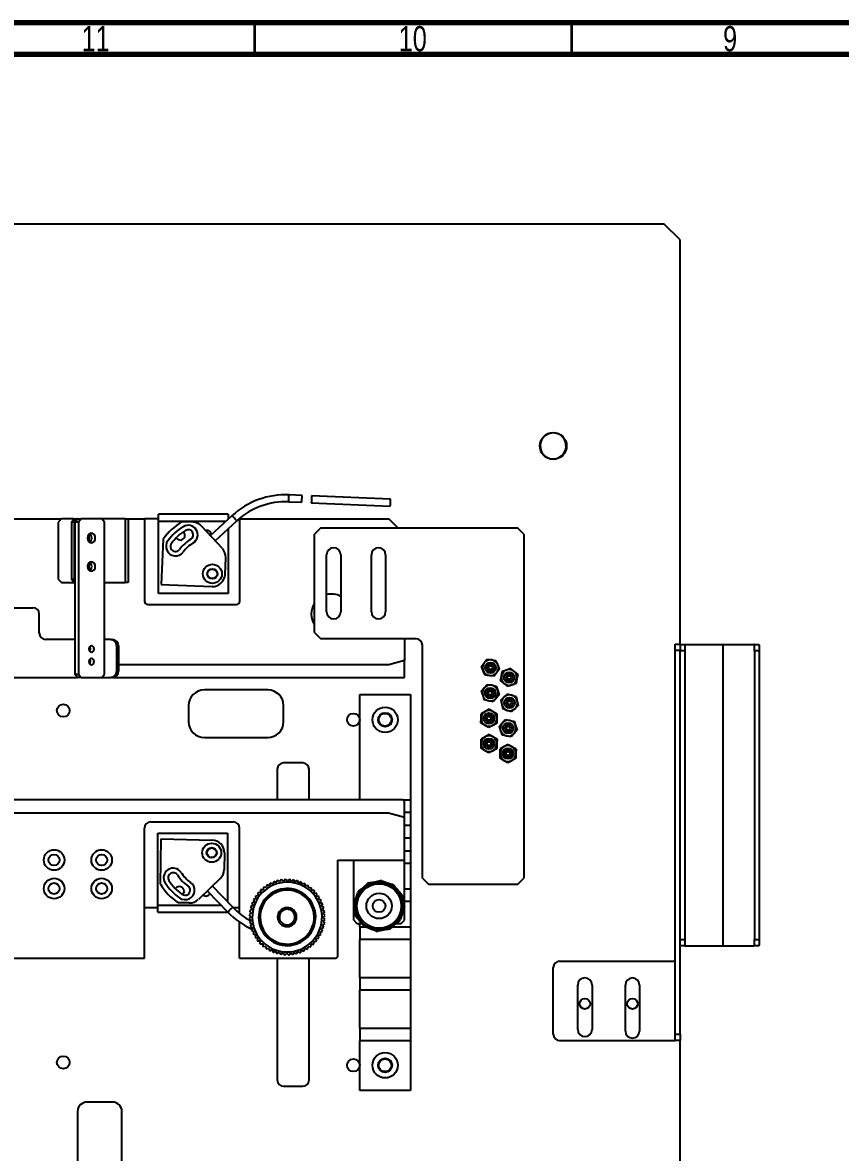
# Model space of a CAD drawing. Header units: millimetres. Extents: x 15 to 836, y 5 to 589.
# Drawn here: x 288.9 to 417.8, y 410.8 to 589 of the extents above; entities that cross this region are included whole.
import ezdxf

# ---------------------------------------------------------------- set-up
doc = ezdxf.new("R2010")
doc.units = ezdxf.units.MM
doc.styles.add('SLDTEXTSTYLE0', font='TXT', dxfattribs={"width": 0.75})

msp = doc.modelspace()

# ---------------------------------------------------------------- linework, layer by layer
at = {"color": 7, "linetype": 'Continuous', "lineweight": 70}
for p, q in [((15, 589), (836, 589)), ((20, 584), (831, 584))]:
    msp.add_line(p, q, dxfattribs=at)
at = {"color": 7, "linetype": 'Continuous', "lineweight": 35}
for p, q in [((325.5, 584), (325.5, 589)), ((375.5, 584), (375.5, 589))]:
    msp.add_line(p, q, dxfattribs=at)
at = {"color": 7, "linetype": 'Continuous', "lineweight": 25}
for p, q in [((390.06, 557.23), (82.56, 557.23)), ((392.56, 554.73), (390.06, 557.23)), ((392.56, 490.94), (392.56, 554.73)), ((330.86, 513.41), (332.92, 513.33)), ((332.97, 514.43), (330.91, 514.51)), ((334.42, 513.26), (346.88, 512.73)), ((346.93, 513.83), (334.47, 514.36)), ((220.39, 510.7), (295.03, 510.7)), ((295.03, 510.7), (294.53, 510.2)), ((294.53, 510.2), (294.53, 501.2)), ((297, 510.7), (295.03, 510.7)), ((296.6, 510.2), (297, 510.7)), ((296.6, 510.2), (296.6, 501.2)), ((297.03, 510.2), (296.6, 510.2)), ((297, 510.7), (297.43, 510.7)), ((297.43, 510.7), (297.03, 510.2)), ((297.03, 510.2), (297.03, 501.2)), ((297.13, 510.2), (297.54, 510.7)), ((297.7, 510.2), (297.13, 510.2)), ((297.13, 510.2), (297.13, 486.2)), ((297.54, 510.7), (297.43, 510.7)), ((297.54, 510.7), (298.11, 510.7)), ((298.11, 510.7), (297.7, 510.2)), ((297.7, 510.2), (297.7, 486.2)), ((301.39, 510.7), (298.11, 510.7)), ((305.06, 510.7), (301.39, 510.7)), ((301.8, 510.2), (301.39, 510.7)), ((301.8, 486.2), (301.8, 510.2)), ((305.06, 510.7), (305.06, 500.7)), ((305.06, 510.7), (305.53, 510.7)), ((305.53, 510.7), (305.53, 500.7)), ((305.53, 510.7), (308.14, 510.7)), ((308.14, 510.7), (308.14, 497.7)), ((310.32, 510.7), (308.14, 510.7)), ((321.32, 511.45), (310.32, 511.45)), ((310.32, 510.33), (310.32, 511.45)), ((310.32, 498.95), (310.32, 510.33)), ((315.79, 510.18), (314.04, 510.26)), ((321.92, 511.23), (318.5, 508.09)), ((319.25, 507.28), (322.67, 510.42)), ((321.32, 511.45), (321.32, 510.7)), ((321.34, 510.7), (321.32, 510.7)), ((323.14, 510.7), (322.98, 510.7)), ((323.14, 497.7), (323.14, 510.7)), ((323.14, 510.7), (346.64, 510.7)), ((348.04, 509.3), (346.64, 510.7)), ((299.36, 508.28), (299.36, 507.12)), ((320.41, 506.02), (317.17, 509.54)), ((321.32, 509.18), (321.32, 498.95)), ((335.94, 509.3), (334.94, 508.3)), ((334.94, 492.8), (334.94, 508.3)), ((335.94, 509.3), (366.94, 509.3)), ((367.94, 508.3), (366.94, 509.3)), ((367.94, 508.3), (367.94, 454.05)), ((299.14, 507.82), (299.36, 507.82)), ((311.05, 507.5), (310.74, 500.39)), ((320.82, 501.96), (320.93, 504.58)), ((336.84, 496.05), (336.84, 505.05)), ((339.09, 505.05), (339.09, 496.05)), ((343.89, 496.05), (343.89, 505.05)), ((346.14, 505.05), (346.14, 496.05)), ((299.36, 503.57), (299.22, 503.57)), ((299.36, 503.78), (299.36, 502.62)), ((294.53, 501.2), (295.03, 500.7)), ((296.6, 501.2), (297.03, 501.2)), ((297, 500.7), (296.6, 501.2)), ((297.03, 501.2), (297.13, 501.07)), ((295.03, 500.7), (297, 500.7)), ((297.13, 500.7), (297, 500.7)), ((301.8, 500.7), (305.06, 500.7)), ((305.53, 500.7), (305.06, 500.7)), ((310.74, 500.39), (318.74, 500.05)), ((321.32, 498.95), (310.32, 498.95)), ((274.03, 496.7), (290.53, 496.7)), ((291.53, 492.7), (291.53, 495.7)), ((308.64, 497.2), (322.64, 497.2)), ((334.94, 492.8), (335.94, 491.8)), ((297.13, 491.7), (292.53, 491.7)), ((302.81, 491.7), (301.8, 491.7)), ((302.81, 491.7), (303.08, 491.7)), ((304.01, 490.7), (303.73, 490.7)), ((303.73, 490.7), (303.73, 486.7)), ((304.01, 490.7), (304.01, 486.7)), ((350.94, 491.8), (335.94, 491.8)), ((349.14, 491.8), (349.14, 488.37)), ((351.94, 454.05), (351.94, 490.8)), ((391.81, 490.94), (392.56, 490.94)), ((391.81, 489.94), (391.81, 490.94)), ((392.56, 490.94), (392.56, 489.94)), ((392.56, 490.89), (393.31, 490.89)), ((393.31, 490.89), (393.31, 489.89)), ((393.31, 490.89), (399.31, 490.89)), ((399.31, 490.89), (399.31, 443.39)), ((399.31, 490.89), (404.21, 490.89)), ((404.21, 490.89), (404.98, 490.89)), ((349.14, 488.37), (346.64, 487.7)), ((349.14, 485.7), (349.14, 488.37)), ((361.68, 487.99), (362.11, 488.57)), ((362.11, 488.57), (362.82, 488.48)), ((362.82, 488.48), (363.54, 488.4)), ((363.82, 487.73), (363.54, 488.4)), ((392.56, 489.94), (391.81, 489.94)), ((391.81, 429.44), (391.81, 489.94)), ((392.56, 429.44), (392.56, 489.94)), ((393.31, 489.89), (392.56, 489.89)), ((393.31, 489.89), (393.31, 444.39)), ((404.31, 489.89), (404.31, 444.39)), ((405.06, 489.89), (404.31, 489.89)), ((405.06, 489.89), (405.06, 444.39)), ((303.73, 486.7), (304.01, 486.7)), ((346.64, 487.7), (304.01, 487.7)), ((361.24, 487.41), (361.68, 487.99)), ((361.53, 486.75), (361.24, 487.41)), ((361.81, 486.09), (361.53, 486.75)), ((364.11, 487.07), (363.68, 486.49)), ((364.11, 487.07), (363.82, 487.73)), ((364.39, 485.93), (364.52, 486.64)), ((365.21, 486.88), (364.52, 486.64)), ((365.89, 487.12), (365.21, 486.88)), ((365.89, 487.12), (366.43, 486.65)), ((366.43, 486.65), (366.98, 486.18)), ((274.03, 485.7), (297.54, 485.7)), ((297.13, 486.2), (297.7, 486.2)), ((297.54, 485.7), (297.13, 486.2)), ((298.11, 485.7), (297.54, 485.7)), ((297.7, 486.2), (298.11, 485.7)), ((298.11, 485.7), (301.39, 485.7)), ((301.39, 485.7), (301.8, 486.2)), ((301.39, 485.7), (302.81, 485.7)), ((303.08, 485.7), (302.81, 485.7)), ((303.08, 485.7), (349.14, 485.7)), ((362.53, 486), (361.81, 486.09)), ((363.24, 485.91), (362.53, 486)), ((363.68, 486.49), (363.24, 485.91)), ((364.26, 485.22), (364.39, 485.93)), ((364.81, 484.75), (364.26, 485.22)), ((365.36, 484.28), (364.81, 484.75)), ((366.72, 484.76), (366.04, 484.52)), ((366.85, 485.47), (366.72, 484.76)), ((366.98, 486.18), (366.85, 485.47)), ((327.56, 483.73), (317.56, 483.73)), ((342.06, 483.03), (350.06, 483.03)), ((342.06, 466.41), (342.06, 483.03)), ((350.06, 483.03), (350.06, 466.38)), ((361.21, 483.52), (361.69, 484.06)), ((361.21, 483.52), (361.45, 482.84)), ((361.69, 484.06), (362.16, 484.61)), ((362.16, 484.61), (362.87, 484.47)), ((362.87, 484.47), (363.58, 484.33)), ((364.04, 482.96), (363.57, 482.42)), ((363.58, 484.33), (363.81, 483.65)), ((363.81, 483.65), (364.04, 482.96)), ((364.83, 482.62), (365.36, 483.11)), ((366.04, 484.52), (365.36, 484.28)), ((365.36, 483.11), (366.05, 482.89)), ((315.06, 481.23), (315.06, 478.73)), ((330.06, 478.73), (330.06, 481.23)), ((361.45, 482.84), (361.68, 482.15)), ((362.39, 482.02), (361.68, 482.15)), ((363.09, 481.88), (362.39, 482.02)), ((363.57, 482.42), (363.09, 481.88)), ((364.29, 482.14), (364.83, 482.62)), ((364.29, 482.14), (364.45, 481.43)), ((364.45, 481.43), (364.6, 480.73)), ((366.05, 482.89), (366.73, 482.68)), ((367.05, 481.27), (366.51, 480.78)), ((366.73, 482.68), (366.89, 481.97)), ((366.89, 481.97), (367.05, 481.27)), ((361.18, 479.27), (361.19, 479.99)), ((361.82, 480.34), (361.19, 479.99)), ((362.46, 480.69), (361.82, 480.34)), ((362.46, 480.69), (363.07, 480.32)), ((363.07, 480.32), (363.69, 479.95)), ((363.69, 479.95), (363.68, 479.22)), ((365.29, 480.51), (364.6, 480.73)), ((365.98, 480.29), (365.29, 480.51)), ((366.51, 480.78), (365.98, 480.29)), ((361.17, 478.55), (361.18, 479.27)), ((361.79, 478.17), (361.17, 478.55)), ((362.41, 477.8), (361.79, 478.17)), ((363.04, 478.15), (362.41, 477.8)), ((363.67, 478.5), (363.04, 478.15)), ((363.68, 479.22), (363.67, 478.5)), ((364.04, 477.98), (364.52, 478.52)), ((364.04, 477.98), (364.28, 477.3)), ((364.52, 478.52), (364.99, 479.07)), ((364.99, 479.07), (365.7, 478.93)), ((365.7, 478.93), (366.41, 478.79)), ((366.41, 478.79), (366.64, 478.11)), ((366.64, 478.11), (366.88, 477.42)), ((317.56, 476.23), (327.56, 476.23)), ((361.19, 475.27), (361.21, 475.99)), ((361.84, 476.34), (361.21, 475.99)), ((362.47, 476.69), (361.84, 476.34)), ((362.47, 476.69), (363.09, 476.32)), ((363.09, 476.32), (363.71, 475.95)), ((363.71, 475.95), (363.69, 475.22)), ((364.28, 477.3), (364.51, 476.62)), ((365.22, 476.48), (364.51, 476.62)), ((365.93, 476.34), (365.22, 476.48)), ((366.4, 476.88), (365.93, 476.34)), ((366.88, 477.42), (366.4, 476.88)), ((361.18, 474.55), (361.19, 475.27)), ((361.8, 474.17), (361.18, 474.55)), ((362.42, 473.8), (361.8, 474.17)), ((363.05, 474.15), (362.42, 473.8)), ((363.68, 474.5), (363.05, 474.15)), ((363.69, 475.22), (363.68, 474.5)), ((364.19, 473.72), (364.21, 474.45)), ((364.84, 474.8), (364.21, 474.45)), ((365.47, 475.15), (364.84, 474.8)), ((365.47, 475.15), (366.09, 474.77)), ((366.09, 474.77), (366.71, 474.4)), ((366.71, 474.4), (366.69, 473.68)), ((364.18, 473), (364.19, 473.72)), ((364.8, 472.63), (364.18, 473)), ((365.42, 472.26), (364.8, 472.63)), ((366.05, 472.61), (365.42, 472.26)), ((366.68, 472.96), (366.05, 472.61)), ((366.69, 473.68), (366.68, 472.96)), ((329.06, 471.23), (329.06, 466.41)), ((333.06, 472.23), (330.06, 472.23)), ((334.06, 466.41), (334.06, 471.23)), ((348.86, 466.41), (270.58, 466.41)), ((348.86, 466.41), (349.11, 466.16)), ((348.9, 466.38), (350.06, 466.38)), ((349.11, 463.68), (349.11, 466.16)), ((350.06, 466.38), (350.06, 464.38)), ((270.58, 464.35), (346.61, 464.35)), ((346.61, 464.35), (349.11, 463.68)), ((350.06, 464.38), (349.11, 464.38)), ((349.11, 456.91), (349.11, 463.68)), ((350.06, 464.38), (350.06, 462.38)), ((308.11, 441.41), (308.11, 461.91)), ((309.11, 462.91), (322.11, 462.91)), ((323.11, 448.48), (323.11, 461.91)), ((349.11, 462.38), (350.06, 462.38)), ((350.06, 462.38), (350.06, 460.38)), ((310.22, 449.78), (310.22, 461.16)), ((310.22, 461.16), (321.22, 461.16)), ((310.62, 453.1), (310.76, 460.23)), ((310.76, 460.23), (318.76, 460.06)), ((321.22, 461.16), (321.22, 450.31)), ((350.06, 460.38), (349.11, 460.38)), ((350.06, 460.38), (350.06, 458.38)), ((320.72, 458.02), (320.67, 455.4)), ((349.11, 458.38), (350.06, 458.38)), ((350.06, 458.38), (350.06, 456.38)), ((338.61, 441.66), (338.61, 456.91)), ((338.61, 456.91), (349.11, 456.91)), ((341.11, 456.91), (349.11, 456.91)), ((341.11, 447.41), (341.11, 456.91)), ((349.11, 447.41), (349.11, 456.91)), ((350.06, 456.38), (349.11, 456.38)), ((350.06, 456.38), (350.06, 452.38)), ((320.05, 454), (316.61, 450.69)), ((322.03, 449.46), (318.82, 452.81)), ((327.39, 452.98), (327.31, 452.56)), ((327.81, 452.88), (327.39, 452.98)), ((327.94, 453.28), (327.81, 452.88)), ((328.35, 453.14), (327.94, 453.28)), ((328.52, 453.53), (328.35, 453.14)), ((328.9, 453.35), (328.52, 453.53)), ((329.12, 453.72), (328.9, 453.35)), ((329.48, 453.5), (329.12, 453.72)), ((329.73, 453.85), (329.48, 453.5)), ((330.07, 453.59), (329.73, 453.85)), ((330.36, 453.91), (330.07, 453.59)), ((330.67, 453.61), (330.36, 453.91)), ((330.99, 453.9), (330.67, 453.61)), ((331.26, 453.57), (330.99, 453.9)), ((331.61, 453.83), (331.26, 453.57)), ((331.85, 453.48), (331.61, 453.83)), ((332.22, 453.69), (331.85, 453.48)), ((332.43, 453.32), (332.22, 453.69)), ((332.82, 453.49), (332.43, 453.32)), ((332.63, 453.03), (332.82, 453.49)), ((332.98, 453.1), (332.82, 453.49)), ((333.39, 453.23), (332.98, 453.1)), ((333.51, 452.82), (333.39, 453.23)), ((333.93, 452.91), (333.51, 452.82)), ((334.01, 452.49), (333.93, 452.91)), ((351.94, 454.05), (352.94, 453.05)), ((366.94, 453.05), (352.94, 453.05)), ((366.94, 453.05), (367.94, 454.05)), ((318.02, 452.05), (321.24, 448.7)), ((326.03, 451.31), (325.61, 451.23)), ((325.61, 451.23), (325.7, 450.81)), ((326.41, 451.77), (325.99, 451.73)), ((325.99, 451.73), (326.03, 451.31)), ((326.41, 452.2), (326.41, 451.77)), ((326.84, 452.19), (326.41, 452.2)), ((326.88, 452.61), (326.84, 452.19)), ((327.31, 452.56), (326.88, 452.61)), ((332.17, 451.86), (332.27, 452.1)), ((334.43, 452.54), (334.01, 452.49)), ((334.47, 452.11), (334.43, 452.54)), ((334.9, 452.11), (334.47, 452.11)), ((334.89, 451.68), (334.9, 452.11)), ((335.31, 451.64), (334.89, 451.68)), ((335.26, 451.22), (335.31, 451.64)), ((335.68, 451.13), (335.26, 451.22)), ((335.58, 450.71), (335.68, 451.13)), ((349.11, 452.38), (350.06, 452.38)), ((350.06, 452.38), (350.06, 450.38)), ((308.11, 449.41), (310.22, 449.41)), ((310.22, 448.66), (310.22, 449.78)), ((315.18, 450.13), (313.44, 450.17)), ((322.08, 449.41), (323.11, 449.41)), ((325.05, 449.15), (324.7, 448.91)), ((325.21, 449.73), (324.83, 449.52)), ((324.83, 449.52), (325.05, 449.15)), ((325.43, 450.28), (325.03, 450.12)), ((325.03, 450.12), (325.21, 449.73)), ((325.7, 450.81), (325.29, 450.69)), ((325.29, 450.69), (325.43, 450.28)), ((331.06, 449.06), (331.16, 449.31)), ((335.99, 450.58), (335.58, 450.71)), ((335.84, 450.18), (335.99, 450.58)), ((336.24, 450.01), (335.84, 450.18)), ((336.05, 449.62), (336.24, 450.01)), ((336.42, 449.41), (336.05, 449.62)), ((336.2, 449.04), (336.42, 449.41)), ((350.06, 450.38), (349.11, 450.38)), ((350.06, 450.38), (350.06, 446.38)), ((310.22, 448.66), (321.22, 448.66)), ((321.22, 448.72), (321.22, 448.66)), ((324.95, 448.56), (324.62, 448.28)), ((324.62, 448.28), (324.91, 447.97)), ((324.91, 447.97), (324.62, 447.66)), ((324.62, 447.66), (324.94, 447.37)), ((324.94, 447.37), (324.68, 447.03)), ((324.7, 448.91), (324.95, 448.56)), ((336.55, 448.79), (336.2, 449.04)), ((336.28, 447.26), (336.6, 447.54)), ((336.29, 448.45), (336.55, 448.79)), ((336.61, 448.17), (336.29, 448.45)), ((336.31, 447.86), (336.61, 448.17)), ((336.6, 447.54), (336.31, 447.86)), ((341.11, 447.41), (341.61, 446.91)), ((348.61, 446.91), (349.11, 447.41)), ((323.11, 441.41), (323.11, 447.1)), ((324.68, 447.03), (325.03, 446.78)), ((325.03, 446.78), (324.8, 446.42)), ((324.8, 446.42), (325.18, 446.2)), ((325.18, 446.2), (324.99, 445.82)), ((324.99, 445.82), (325.38, 445.64)), ((325.38, 445.64), (325.24, 445.24)), ((330.16, 446.77), (330.06, 446.52)), ((335.8, 445.54), (336.19, 445.71)), ((335.93, 445.14), (335.8, 445.54)), ((336.02, 446.1), (336.39, 446.3)), ((336.19, 445.71), (336.02, 446.1)), ((336.18, 446.67), (336.53, 446.92)), ((336.39, 446.3), (336.18, 446.67)), ((336.53, 446.92), (336.28, 447.26)), ((341.61, 446.91), (342.38, 446.91)), ((342.06, 446.38), (342.06, 446.91)), ((342.06, 446.38), (342.83, 446.38)), ((342.06, 446.38), (342.06, 444.38)), ((347.22, 446.38), (350.06, 446.38)), ((347.84, 446.91), (348.61, 446.91)), ((350.06, 446.38), (350.06, 444.38)), ((325.24, 445.24), (325.65, 445.11)), ((325.65, 445.11), (325.55, 444.69)), ((325.55, 444.69), (325.97, 444.61)), ((325.97, 444.61), (325.91, 444.18)), ((325.91, 444.18), (326.34, 444.14)), ((326.34, 444.14), (326.33, 443.71)), ((329.05, 443.96), (328.96, 443.73)), ((334.81, 444.06), (335.24, 444.09)), ((334.81, 443.63), (334.81, 444.06)), ((335.19, 444.52), (335.61, 444.6)), ((335.24, 444.09), (335.19, 444.52)), ((335.52, 445.01), (335.93, 445.14)), ((335.61, 444.6), (335.52, 445.01)), ((350.06, 444.38), (342.06, 444.38)), ((342.06, 438.38), (342.06, 444.38)), ((350.06, 444.38), (350.06, 438.38)), ((392.56, 444.39), (393.31, 444.39)), ((393.31, 444.39), (393.31, 443.39)), ((404.31, 444.39), (405.06, 444.39)), ((326.33, 443.71), (326.76, 443.71)), ((326.76, 443.71), (326.79, 443.29)), ((326.79, 443.29), (327.22, 443.33)), ((327.22, 443.33), (327.3, 442.91)), ((327.3, 442.91), (327.71, 443)), ((327.71, 443), (327.84, 442.59)), ((327.84, 442.59), (328.24, 442.73)), ((328.24, 442.73), (328.41, 442.33)), ((328.59, 442.8), (328.41, 442.33)), ((328.41, 442.33), (328.8, 442.51)), ((328.8, 442.51), (329, 442.13)), ((329, 442.13), (329.37, 442.35)), ((329.37, 442.35), (329.62, 442)), ((329.62, 442), (329.96, 442.25)), ((329.96, 442.25), (330.24, 441.92)), ((330.24, 441.92), (330.56, 442.21)), ((330.56, 442.21), (330.87, 441.92)), ((330.87, 441.92), (331.15, 442.24)), ((331.15, 442.24), (331.49, 441.98)), ((331.49, 441.98), (331.74, 442.33)), ((331.74, 442.33), (332.11, 442.1)), ((332.11, 442.1), (332.32, 442.47)), ((332.32, 442.47), (332.71, 442.29)), ((332.71, 442.29), (332.88, 442.68)), ((332.88, 442.68), (333.28, 442.54)), ((333.28, 442.54), (333.41, 442.95)), ((333.41, 442.95), (333.83, 442.85)), ((333.83, 442.85), (333.92, 443.27)), ((333.92, 443.27), (334.34, 443.21)), ((334.34, 443.21), (334.39, 443.64)), ((334.39, 443.64), (334.81, 443.63)), ((393.31, 443.39), (392.56, 443.39)), ((393.31, 443.39), (399.31, 443.39)), ((399.31, 443.39), (404.21, 443.39)), ((404.98, 443.39), (404.21, 443.39)), ((244.82, 441.41), (308.11, 441.41)), ((323.11, 441.41), (338.36, 441.41)), ((329.06, 441.41), (329.06, 422.23)), ((334.06, 422.23), (334.06, 441.41)), ((338.36, 441.41), (338.61, 441.66)), ((373.56, 440.94), (391.81, 440.94)), ((372.56, 429.44), (372.56, 439.94)), ((342.06, 438.38), (350.06, 438.38)), ((342.06, 438.38), (342.06, 436.38)), ((350.06, 438.38), (350.06, 436.38)), ((376.44, 430.18), (376.44, 437.19)), ((378.69, 437.19), (378.69, 430.18)), ((383.94, 429.92), (383.94, 437.19)), ((386.19, 437.19), (386.19, 429.92)), ((342.06, 430.38), (342.06, 436.38)), ((350.06, 436.38), (342.06, 436.38)), ((350.06, 436.38), (350.06, 430.38)), ((342.06, 430.38), (350.06, 430.38)), ((342.06, 430.38), (342.06, 428.38)), ((350.06, 430.38), (350.06, 428.38)), ((342.06, 420.53), (342.06, 428.38)), ((350.06, 428.38), (342.06, 428.38)), ((350.06, 428.38), (350.06, 420.53)), ((373.56, 428.44), (391.81, 428.44)), ((391.81, 429.44), (392.56, 429.44)), ((391.81, 428.44), (391.81, 429.44)), ((392.56, 428.44), (391.81, 428.44)), ((392.56, 429.44), (392.56, 428.44)), ((392.56, 371.03), (392.56, 428.44)), ((330.06, 421.23), (333.06, 421.23)), ((350.06, 420.53), (342.06, 420.53)), ((297.56, 417.23), (297.56, 383.23)), ((303.06, 418.73), (299.06, 418.73)), ((304.56, 383.23), (304.56, 417.23))]:
    msp.add_line(p, q, dxfattribs=at)
at = {"color": 8, "linetype": 'Continuous', "lineweight": 25}
for p, q in [((370.73, 523.12), (370.65, 523.16)), ((374.4, 521.33), (374.47, 521.3)), ((320.94, 510.33), (310.32, 510.33)), ((310.22, 449.78), (320.2, 449.78))]:
    msp.add_line(p, q, dxfattribs=at)
at = {"color": 8, "linetype": 'Continuous', "lineweight": 25, "flags": 128}
for points in [[(330.86, 513.41), (330.87, 513.46), (330.87, 513.57), (330.88, 513.75), (330.89, 513.96), (330.9, 514.17), (330.9, 514.35), (330.91, 514.47), (330.91, 514.51), (330.91, 514.51)], [(322.67, 510.42), (322.64, 510.45), (322.56, 510.54), (322.44, 510.67), (322.3, 510.83), (322.15, 510.98), (322.03, 511.11), (321.95, 511.2), (321.92, 511.23), (321.92, 511.23)], [(321.24, 448.7), (321.27, 448.73), (321.36, 448.81), (321.49, 448.94), (321.64, 449.08), (321.79, 449.23), (321.92, 449.35), (322, 449.43), (322.03, 449.46), (322.03, 449.46)]]:
    msp.add_lwpolyline(points, dxfattribs=at)
at = {"color": 7, "linetype": 'Continuous', "lineweight": 25, "flags": 128}
for points in [[(332.92, 513.33), (332.93, 513.37), (332.93, 513.49), (332.94, 513.67), (332.95, 513.88), (332.96, 514.09), (332.96, 514.26), (332.97, 514.38), (332.97, 514.43)], [(334.47, 514.36), (334.47, 514.32), (334.46, 514.2), (334.45, 514.02), (334.45, 513.81), (334.44, 513.6), (334.43, 513.42), (334.42, 513.3), (334.42, 513.26)], [(346.88, 512.73), (346.88, 512.77), (346.89, 512.89), (346.89, 513.07), (346.9, 513.28), (346.91, 513.49), (346.92, 513.67), (346.92, 513.79), (346.93, 513.83), (346.93, 513.83)], [(299.75, 506.95), (299.98, 507), (300.18, 507.17), (300.32, 507.41), (300.36, 507.7), (300.32, 507.98), (300.18, 508.23), (299.98, 508.39), (299.75, 508.45), (299.51, 508.39), (299.31, 508.23), (299.18, 507.98), (299.13, 507.7), (299.18, 507.41), (299.31, 507.17), (299.51, 507), (299.75, 506.95)], [(299.15, 507.88), (299.35, 507.93), (299.36, 507.94)], [(299.75, 502.45), (299.98, 502.5), (300.18, 502.67), (300.32, 502.91), (300.36, 503.2), (300.32, 503.48), (300.18, 503.73), (299.98, 503.89), (299.75, 503.95), (299.51, 503.89), (299.31, 503.73), (299.18, 503.48), (299.13, 503.2), (299.18, 502.91), (299.31, 502.67), (299.51, 502.5), (299.75, 502.45)], [(299.36, 503.45), (299.35, 503.46), (299.19, 503.51)], [(299.75, 489.7), (299.91, 489.74), (300.04, 489.84), (300.13, 490.01), (300.16, 490.2), (300.13, 490.39), (300.04, 490.55), (299.91, 490.66), (299.75, 490.7), (299.59, 490.66), (299.46, 490.55), (299.37, 490.39), (299.34, 490.2), (299.37, 490.01), (299.46, 489.84), (299.59, 489.74), (299.75, 489.7)], [(299.75, 487.7), (299.91, 487.74), (300.04, 487.84), (300.13, 488.01), (300.16, 488.2), (300.13, 488.39), (300.04, 488.55), (299.91, 488.66), (299.75, 488.7), (299.59, 488.66), (299.46, 488.55), (299.37, 488.39), (299.34, 488.2), (299.37, 488.01), (299.46, 487.84), (299.59, 487.74), (299.75, 487.7)], [(314.35, 451.98), (314.29, 451.69), (314.13, 451.45)]]:
    msp.add_lwpolyline(points, dxfattribs=at)
at = {"color": 7, "linetype": 'Continuous', "lineweight": 25}
for centre, radius in [((372.56, 522.23), 2.12), ((318.82, 502.05), 1.5), ((318.82, 502.05), 0.8), ((318.82, 502.05), 0.75), ((362.68, 487.24), 0.85), ((362.68, 487.24), 0.575), ((362.68, 487.24), 0.3), ((365.62, 485.7), 0.85), ((365.62, 485.7), 0.575), ((365.62, 485.7), 0.3), ((362.63, 483.24), 0.85), ((362.63, 483.24), 0.575), ((362.63, 483.24), 0.3), ((295.31, 480.48), 1), ((365.67, 481.7), 0.85), ((365.67, 481.7), 0.575), ((365.67, 481.7), 0.3), ((341.06, 479.03), 1), ((346.06, 479.03), 2), ((346.06, 479.03), 1.12), ((346.06, 479.03), 1), ((362.43, 479.25), 0.85), ((362.43, 479.25), 0.575), ((362.43, 479.25), 0.3), ((365.46, 477.7), 0.85), ((365.46, 477.7), 0.575), ((365.46, 477.7), 0.3), ((362.44, 475.25), 0.85), ((362.44, 475.25), 0.575), ((362.44, 475.25), 0.3), ((365.44, 473.7), 0.85), ((365.44, 473.7), 0.575), ((365.44, 473.7), 0.3), ((293.86, 456.91), 1.62), ((301.36, 456.91), 1.62), ((318.72, 458.06), 1.5), ((318.72, 458.06), 0.8), ((318.72, 458.06), 0.75), ((293.86, 456.91), 0.875), ((301.36, 456.91), 0.875), ((293.86, 452.41), 1.62), ((293.86, 452.41), 0.875), ((301.36, 452.41), 1.62), ((301.36, 452.41), 0.875), ((345.11, 449.66), 3.75), ((345.11, 449.66), 3.5), ((345.11, 449.66), 2), ((345.11, 449.66), 1), ((377.56, 434.23), 0.825), ((385.06, 434.23), 0.825), ((295.31, 424.98), 1), ((346.06, 424.53), 2), ((341.06, 424.53), 1), ((346.06, 424.53), 1.12), ((346.06, 424.53), 1)]:
    msp.add_circle(centre, radius, dxfattribs=at)
for centre, radius, start, end in [((372.56, 522.23), 2.04, 334.0639, 154.0639), ((372.56, 522.23), 2.04, 154.0639, 334.0639), ((330.38, 502.02), 12.5, 87.56, 132.56), ((330.38, 502.02), 11.4, 87.56, 132.56), ((318.82, 502.05), 9.5, 120.1969, 144.9231), ((315.01, 508.21), 1.5, 301.7084, 121.7084), ((315.7, 508.18), 2, 42.56, 87.56), ((298.98, 507.7), 0.818, 305.796, 54.204), ((318.82, 502.05), 8.75, 121.7084, 143.4116), ((318.82, 502.05), 8.05, 121.7084, 143.4116), ((313.74, 508.13), 0.75, 213.1194, 46.5841), ((315.01, 508.21), 0.8, 301.7084, 121.7084), ((317.95, 508.13), 0.75, 9.7072, 101.9512), ((313, 506.37), 1.5, 143.4116, 323.4116), ((313, 506.37), 0.8, 143.4116, 323.4116), ((318.82, 502.05), 6.45, 121.7084, 143.4116), ((318.82, 502.05), 5.75, 121.7084, 143.4116), ((337.96, 505.05), 1.12, 0, 180), ((345.01, 505.05), 1.12, 0, 180), ((318.93, 504.66), 2, 357.56, 42.56), ((298.98, 503.2), 0.818, 305.796, 54.204), ((318.82, 502.05), 2, 267.56, 357.56), ((308.64, 497.7), 0.5, 180, 270), ((322.64, 497.7), 0.5, 270, 0), ((337.59, 495.7), 3.17, 146.4728, 213.5272), ((337.59, 495.7), 3.17, 61.798, 103.6737), ((290.53, 495.7), 1, 0, 90), ((337.96, 496.05), 1.12, 180, 0), ((345.01, 496.05), 1.12, 180, 0), ((292.53, 492.7), 1, 180, 270), ((299.02, 490.2), 0.565, 320.8453, 39.1547), ((302.77, 490.73), 0.966, 357.9579, 87.8004), ((303.05, 490.73), 0.966, 357.9579, 87.8004), ((350.94, 490.8), 1, 0, 90), ((299.02, 488.2), 0.565, 320.8253, 39.1747), ((362.68, 487.24), 1.25, 83.1304, 143.1304), ((362.68, 487.24), 1.25, 23.1304, 83.1304), ((302.77, 486.66), 0.966, 272.1996, 2.0421), ((303.05, 486.66), 0.966, 272.1996, 2.0421), ((362.68, 487.24), 1.25, 143.1304, 203.1304), ((362.68, 487.24), 1.25, 203.1304, 263.1304), ((362.68, 487.24), 1.25, 323.1304, 23.1304), ((365.62, 485.7), 1.25, 109.5007, 169.5007), ((365.62, 485.7), 1.25, 49.5007, 109.5007), ((365.62, 485.7), 1.25, 349.5007, 49.5007), ((362.68, 487.24), 1.25, 263.1304, 323.1304), ((365.62, 485.7), 1.25, 169.5007, 229.5007), ((365.62, 485.7), 1.25, 229.5007, 289.5007), ((365.62, 485.7), 1.25, 289.5007, 349.5007), ((317.56, 481.23), 2.5, 90, 180), ((327.56, 481.23), 2.5, 0, 90), ((362.63, 483.24), 1.25, 138.8667, 198.8667), ((362.63, 483.24), 1.25, 78.8667, 138.8667), ((362.63, 483.24), 1.25, 18.8667, 78.8667), ((362.63, 483.24), 1.25, 318.8667, 18.8667), ((362.63, 483.24), 1.25, 198.8667, 258.8667), ((362.63, 483.24), 1.25, 258.8667, 318.8667), ((365.67, 481.7), 1.25, 132.4508, 192.4508), ((365.67, 481.7), 1.25, 192.4508, 252.4508), ((365.67, 481.7), 1.25, 72.4508, 132.4508), ((365.67, 481.7), 1.25, 12.4508, 72.4508), ((365.67, 481.7), 1.25, 312.4508, 12.4508), ((362.43, 479.25), 1.25, 119.01, 179.01), ((362.43, 479.25), 1.25, 59.01, 119.01), ((362.43, 479.25), 1.25, 359.01, 59.01), ((365.67, 481.7), 1.25, 252.4508, 312.4508), ((317.56, 478.73), 2.5, 180, 270), ((327.56, 478.73), 2.5, 270, 0), ((362.43, 479.25), 1.25, 179.01, 239.01), ((362.43, 479.25), 1.25, 239.01, 299.01), ((362.43, 479.25), 1.25, 299.01, 359.01), ((365.46, 477.7), 1.25, 138.8667, 198.8667), ((365.46, 477.7), 1.25, 78.8667, 138.8667), ((365.46, 477.7), 1.25, 18.8667, 78.8667), ((365.46, 477.7), 1.25, 318.8667, 18.8667), ((362.44, 475.25), 1.25, 119.01, 179.01), ((362.44, 475.25), 1.25, 59.01, 119.01), ((362.44, 475.25), 1.25, 359.01, 59.01), ((365.46, 477.7), 1.25, 198.8667, 258.8667), ((365.46, 477.7), 1.25, 258.8667, 318.8667), ((362.44, 475.25), 1.25, 179.01, 239.01), ((362.44, 475.25), 1.25, 239.01, 299.01), ((362.44, 475.25), 1.25, 299.01, 359.01), ((365.44, 473.7), 1.25, 119.01, 179.01), ((365.44, 473.7), 1.25, 59.01, 119.01), ((365.44, 473.7), 1.25, 359.01, 59.01), ((365.44, 473.7), 1.25, 179.01, 239.01), ((365.44, 473.7), 1.25, 239.01, 299.01), ((365.44, 473.7), 1.25, 299.01, 359.01), ((330.06, 471.23), 1, 90, 180), ((333.06, 471.23), 1, 0, 90), ((309.11, 461.91), 1, 90, 180), ((322.11, 461.91), 1, 0, 90), ((318.72, 458.06), 2, 358.8443, 88.8443), ((312.64, 454.12), 1.5, 32.9928, 212.9928), ((312.64, 454.12), 0.8, 32.9928, 212.9928), ((318.72, 458.06), 6.45, 212.9928, 234.6959), ((318.72, 458.06), 5.75, 212.9928, 234.6959), ((318.67, 455.44), 2, 313.8443, 358.8443), ((318.72, 458.06), 9.5, 211.4812, 236.2074), ((318.72, 458.06), 8.75, 212.9928, 234.6959), ((318.72, 458.06), 8.05, 212.9928, 234.6959), ((313.6, 451.98), 0.75, 0, 144.3919), ((314.53, 452.15), 1.5, 234.6959, 54.6959), ((314.53, 452.15), 0.8, 234.6959, 54.6959), ((330.61, 447.91), 5.5, 68.439, 248.439), ((330.61, 447.91), 5.5, 248.439, 68.439), ((345.11, 449.66), 3.84, 100.247, 130.247), ((345.11, 449.66), 4, 113.4399, 117.0541), ((345.11, 449.66), 3.84, 70.247, 100.247), ((345.11, 449.66), 4, 83.4399, 87.0541), ((345.11, 449.66), 3.84, 40.247, 70.247), ((345.11, 449.66), 4, 53.4399, 57.0541), ((317.8, 451.98), 0.75, 231.6327, 330.2313), ((330.61, 447.91), 4.5, 68.439, 248.439), ((330.61, 447.91), 4.25, 68.439, 248.439), ((330.61, 447.91), 4.5, 248.439, 68.439), ((330.61, 447.91), 4.25, 248.439, 68.439), ((345.11, 449.66), 3.84, 160.247, 190.247), ((345.11, 449.66), 3.84, 130.247, 160.247), ((345.11, 449.66), 4, 143.4399, 147.0541), ((345.11, 449.66), 3.84, 10.247, 40.247), ((345.11, 449.66), 4, 23.4399, 27.0541), ((315.22, 452.13), 2, 268.8443, 313.8443), ((330.26, 457.36), 11.4, 223.8443, 241.9387), ((330.61, 447.91), 1.5, 68.439, 248.439), ((330.61, 447.91), 1.23, 68.439, 248.439), ((330.61, 447.91), 1.5, 248.439, 68.439), ((345.11, 449.66), 4, 173.4399, 177.0541), ((345.11, 449.66), 3.84, 340.247, 10.247), ((345.11, 449.66), 4, 353.4399, 357.0541), ((330.26, 457.36), 12.5, 223.8443, 244.8743), ((330.61, 447.91), 1.23, 248.439, 68.439), ((345.11, 449.66), 3.84, 190.247, 220.247), ((345.11, 449.66), 4, 203.4399, 207.0541), ((345.11, 449.66), 3.84, 310.247, 340.247), ((345.11, 449.66), 4, 323.4399, 327.0541), ((345.11, 449.66), 3.84, 220.247, 250.247), ((345.11, 449.66), 4, 233.4399, 237.0541), ((345.11, 449.66), 3.84, 250.247, 280.247), ((345.11, 449.66), 4, 263.4399, 267.0541), ((345.11, 449.66), 3.84, 280.247, 310.247), ((345.11, 449.66), 4, 293.4399, 297.0541), ((373.56, 439.94), 1, 90, 180), ((377.56, 437.19), 1.13, 0, 180), ((385.06, 437.19), 1.12, 0, 180), ((377.56, 430.18), 1.13, 180, 0), ((385.06, 429.92), 1.12, 180, 0), ((373.56, 429.44), 1, 180, 270), ((330.06, 422.23), 1, 180, 270), ((333.06, 422.23), 1, 270, 0), ((299.06, 417.23), 1.5, 90, 180), ((303.06, 417.23), 1.5, 0, 90)]:
    msp.add_arc(centre, radius, start, end, dxfattribs=at)
for points, knots in [([(404.31, 489.89), (404.31, 490), (404.31, 490.23), (404.31, 490.53), (404.29, 490.75), (404.26, 490.87), (404.23, 490.88), (404.21, 490.89)], [0, 0, 0, 0, 0.2137499, 0.4275129, 0.6408842, 0.8527821, 1, 1, 1, 1]), ([(404.98, 490.89), (404.99, 490.88), (405.03, 490.86), (405.05, 490.69), (405.06, 490.44), (405.06, 490.15), (405.06, 489.97), (405.06, 489.89)], [0, 0, 0, 0, 0.213774, 0.427642, 0.639852, 0.852765, 1, 1, 1, 1]), ([(342.63, 452.59), (342.7, 452.66), (342.83, 452.78), (343.06, 453), (343.2, 453.13), (343.29, 453.22)], [0, 0, 0, 0, 0.250827, 0.500657, 1, 1, 1, 1]), ([(343.52, 453.33), (343.65, 453.35), (343.85, 453.37), (344.16, 453.41), (344.34, 453.43), (344.43, 453.44)], [0, 0, 0, 0, 0.500362, 0.751335, 1, 1, 1, 1]), ([(344.43, 453.44), (344.52, 453.46), (344.69, 453.5), (345, 453.58), (345.19, 453.63), (345.32, 453.66)], [0, 0, 0, 0, 0.251082, 0.500872, 1, 1, 1, 1]), ([(345.57, 453.64), (345.69, 453.58), (345.87, 453.51), (346.16, 453.38), (346.33, 453.31), (346.41, 453.28)], [0, 0, 0, 0, 0.500334, 0.751308, 1, 1, 1, 1]), ([(346.41, 453.28), (346.5, 453.25), (346.67, 453.2), (346.98, 453.11), (347.16, 453.06), (347.29, 453.02)], [0, 0, 0, 0, 0.250905, 0.501263, 1, 1, 1, 1]), ([(347.5, 452.88), (347.57, 452.77), (347.69, 452.61), (347.88, 452.36), (347.99, 452.21), (348.04, 452.14)], [0, 0, 0, 0, 0.500321, 0.751271, 1, 1, 1, 1]), ([(341.14, 450.12), (341.19, 450.24), (341.27, 450.42), (341.39, 450.71), (341.46, 450.88), (341.5, 450.96)], [0, 0, 0, 0, 0.500334, 0.751312, 1, 1, 1, 1]), ([(341.5, 450.96), (341.52, 451.05), (341.58, 451.22), (341.66, 451.52), (341.72, 451.71), (341.76, 451.84)], [0, 0, 0, 0, 0.250904, 0.501262, 1, 1, 1, 1]), ([(341.9, 452.04), (342, 452.12), (342.16, 452.24), (342.42, 452.43), (342.56, 452.54), (342.63, 452.59)], [0, 0, 0, 0, 0.50032, 0.751271, 1, 1, 1, 1]), ([(348.04, 452.14), (348.11, 452.08), (348.23, 451.95), (348.45, 451.72), (348.59, 451.58), (348.68, 451.48)], [0, 0, 0, 0, 0.250823, 0.500656, 1, 1, 1, 1]), ([(348.78, 451.25), (348.8, 451.12), (348.82, 450.93), (348.86, 450.61), (348.88, 450.43), (348.89, 450.35)], [0, 0, 0, 0, 0.50036, 0.751333, 1, 1, 1, 1]), ([(341.33, 448.98), (341.31, 449.07), (341.27, 449.24), (341.2, 449.55), (341.15, 449.74), (341.12, 449.87)], [0, 0, 0, 0, 0.251083, 0.500869, 1, 1, 1, 1]), ([(349.09, 449.21), (349.04, 449.09), (348.96, 448.9), (348.83, 448.61), (348.76, 448.45), (348.73, 448.36)], [0, 0, 0, 0, 0.500334, 0.751311, 1, 1, 1, 1]), ([(348.89, 450.35), (348.91, 450.26), (348.96, 450.08), (349.03, 449.77), (349.08, 449.58), (349.11, 449.46)], [0, 0, 0, 0, 0.251083, 0.50087, 1, 1, 1, 1]), ([(341.44, 448.07), (341.43, 448.2), (341.4, 448.4), (341.37, 448.71), (341.35, 448.89), (341.33, 448.98)], [0, 0, 0, 0, 0.50036, 0.751333, 1, 1, 1, 1]), ([(342.18, 447.18), (342.12, 447.25), (342, 447.38), (341.78, 447.61), (341.64, 447.75), (341.55, 447.84)], [0, 0, 0, 0, 0.250823, 0.500656, 1, 1, 1, 1]), ([(348.73, 448.36), (348.7, 448.28), (348.65, 448.11), (348.56, 447.8), (348.51, 447.61), (348.47, 447.49)], [0, 0, 0, 0, 0.2509044, 0.5012632, 1, 1, 1, 1]), ([(342.73, 446.45), (342.65, 446.55), (342.53, 446.71), (342.34, 446.97), (342.24, 447.11), (342.18, 447.18)], [0, 0, 0, 0, 0.500324, 0.751275, 1, 1, 1, 1]), ([(343.82, 446.05), (343.73, 446.07), (343.56, 446.12), (343.25, 446.21), (343.06, 446.27), (342.94, 446.31)], [0, 0, 0, 0, 0.250905, 0.501263, 1, 1, 1, 1]), ([(344.66, 445.69), (344.54, 445.74), (344.36, 445.82), (344.06, 445.94), (343.9, 446.01), (343.82, 446.05)], [0, 0, 0, 0, 0.500332, 0.751307, 1, 1, 1, 1]), ([(345.8, 445.88), (345.71, 445.86), (345.53, 445.82), (345.22, 445.74), (345.03, 445.7), (344.91, 445.67)], [0, 0, 0, 0, 0.251083, 0.500869, 1, 1, 1, 1]), ([(346.7, 445.99), (346.57, 445.98), (346.38, 445.95), (346.06, 445.92), (345.88, 445.89), (345.8, 445.88)], [0, 0, 0, 0, 0.500359, 0.75133, 1, 1, 1, 1]), ([(347.59, 446.73), (347.53, 446.67), (347.4, 446.54), (347.17, 446.33), (347.03, 446.19), (346.93, 446.1)], [0, 0, 0, 0, 0.250823, 0.500655, 1, 1, 1, 1]), ([(348.33, 447.28), (348.22, 447.2), (348.06, 447.08), (347.81, 446.89), (347.67, 446.78), (347.59, 446.73)], [0, 0, 0, 0, 0.500322, 0.751272, 1, 1, 1, 1]), ([(404.21, 443.39), (404.23, 443.4), (404.27, 443.42), (404.3, 443.59), (404.31, 443.84), (404.31, 444.12), (404.31, 444.31), (404.31, 444.39)], [0, 0, 0, 0, 0.213491, 0.42709, 0.638496, 0.850823, 1, 1, 1, 1]), ([(405.06, 444.39), (405.06, 444.28), (405.06, 444.05), (405.06, 443.75), (405.05, 443.53), (405.02, 443.41), (404.99, 443.39), (404.98, 443.39)], [0, 0, 0, 0, 0.213982, 0.427969, 0.641672, 0.854244, 1, 1, 1, 1])]:
    msp.add_open_spline(points, degree=3, knots=knots, dxfattribs=at)

# ---------------------------------------------------------------- texts
at = {"color": 7, "linetype": 'Continuous', "lineweight": 0, "attachment_point": 2, "style": 'SLDTEXTSTYLE0'}
for s, insert, char_height in [('11', (300.42, 588.45), 3.969), ('10', (350.42, 588.45), 3.969), ('9', (400.46, 588.45), 3.97)]:
    msp.add_mtext(s, dxfattribs=dict(at, insert=insert, char_height=char_height))

doc.saveas('drawing.dxf')
